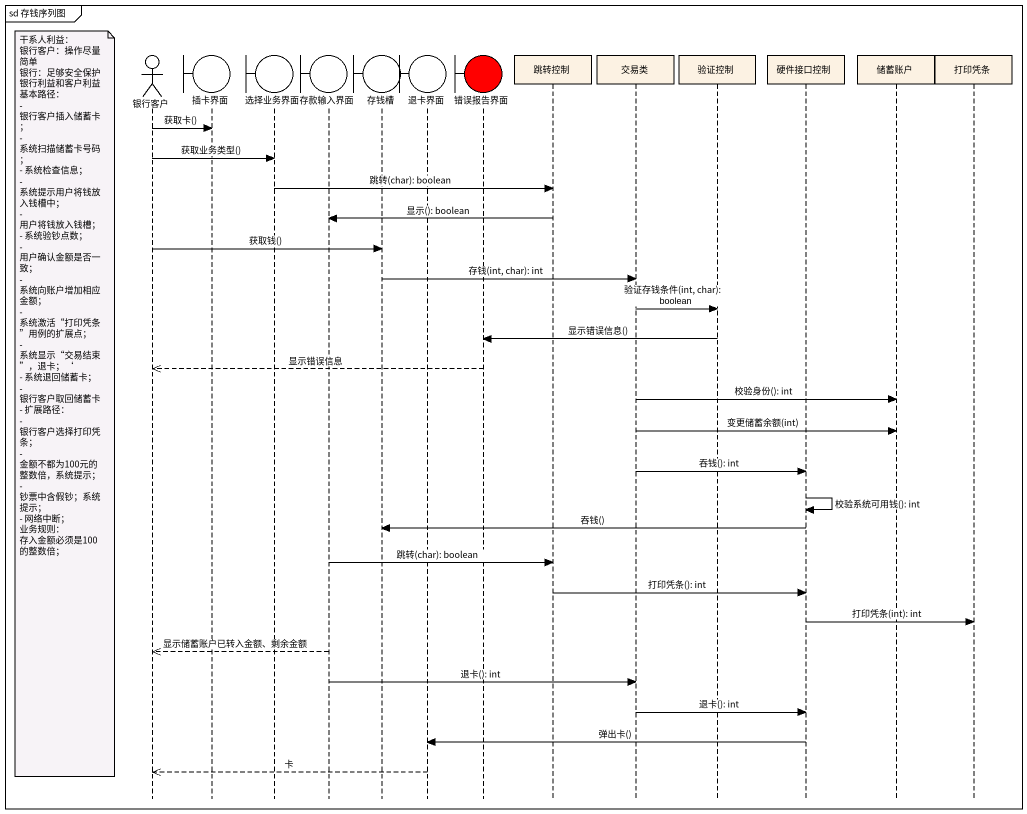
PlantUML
@startuml
mainframe sd 存钱序列图
hide footbox
actor 银行客户
boundary 插卡界面
boundary 选择业务界面
boundary 存款输入界面
boundary 存钱槽
boundary 退卡界面
boundary 错误报告界面 #FF0000
participant 跳转控制
participant 交易类
participant 验证控制
participant 硬件接口控制
participant 储蓄账户
participant 打印凭条

银行客户 -> 插卡界面 : 获取卡()
银行客户 -> 选择业务界面 : 获取业务类型()
选择业务界面 -> 跳转控制 : 跳转(char): boolean
跳转控制 -> 存款输入界面 : 显示(): boolean
银行客户 -> 存钱槽 : 获取钱()
存钱槽 -> 交易类 : 存钱(int, char): int
交易类 -> 验证控制 : 验证存钱条件(int, char): boolean
验证控制 -> 错误报告界面 : 显示错误信息()
错误报告界面 -->> 银行客户 : 显示错误信息
交易类 -> 储蓄账户 : 校验身份(): int
note left of 银行客户
  干系人利益：
  银行客户：操作尽量简单
  银行：足够安全保护银行利益和客户利益
  基本路径：
  - 银行客户插入储蓄卡；
  - 系统扫描储蓄卡号码；
  - 系统检查信息；
  - 系统提示用户将钱放入钱槽中；
  - 用户将钱放入钱槽；
  - 系统验钞点数；
  - 用户确认金额是否一致；
  - 系统向账户增加相应金额；
  - 系统激活“打印凭条”用例的扩展点；
  - 系统显示“交易结束”，退卡；‘
  - 系统退回储蓄卡；
  - 银行客户取回储蓄卡
  - 扩展路径：
  - 银行客户选择打印凭条；
  - 金额不都为100元的整数倍，系统提示；
  - 钞票中含假钞；系统提示；
  - 网络中断；
  业务规则：
  存入金额必须是100的整数倍；
end note
交易类 -> 储蓄账户 : 变更储蓄余额(int)
交易类 -> 硬件接口控制 : 吞钱(): int
硬件接口控制 -> 硬件接口控制 : 校验系统可用钱(): int
硬件接口控制 -> 存钱槽 : 吞钱()
存款输入界面 -> 跳转控制 : 跳转(char): boolean
跳转控制 -> 硬件接口控制 : 打印凭条(): int
硬件接口控制 -> 打印凭条 : 打印凭条(int): int
存款输入界面 -->> 银行客户 : 显示储蓄账户已转入金额、剩余金额
存款输入界面 -> 交易类 : 退卡(): int
交易类 -> 硬件接口控制 : 退卡(): int
硬件接口控制 -> 退卡界面 : 弹出卡()
退卡界面 -->> 银行客户 : 卡
@enduml
